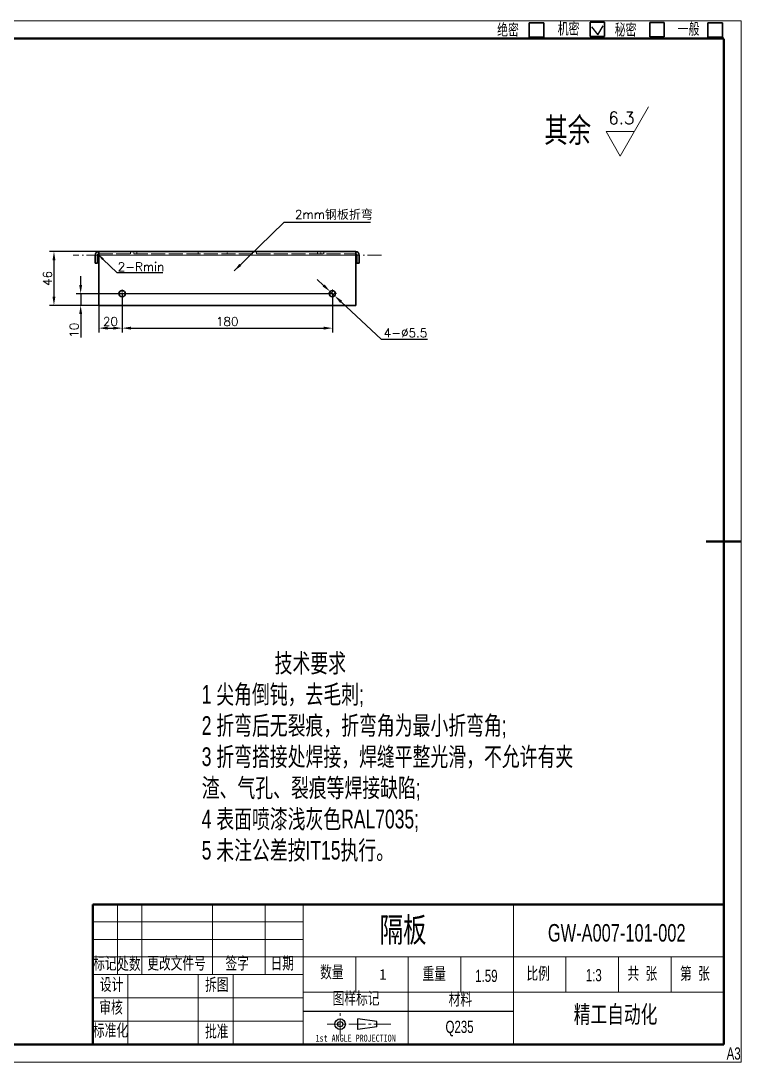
# Model space of a CAD drawing. Header units: millimetres. Extents: x -13336 to 61423, y -27528 to -3175.
# Drawn here: x -11125 to -10508, y -6843 to -5952 of the extents above; entities that cross this region are included whole.
import ezdxf
from ezdxf.enums import TextEntityAlignment as Align

# ---------------------------------------------------------------- set-up
doc = ezdxf.new("R2010")
doc.units = ezdxf.units.MM
for name, pattern in [('CENTER2', [28.575, 19.05, -3.175, 3.175, -3.175]), ('DASHDOT', [18.5, 12, -3, 0.5, -3]), ('DASHED', [15, 12, -3])]:
    doc.linetypes.add(name, pattern=pattern)
for name, color, linetype, lineweight in [('09图框', 4, 'Continuous', 15), ('中心线', 1, 'CENTER2', 15), ('剖面线', 6, 'Continuous', 15), ('图框', 4, 'Continuous', 15), ('文字', 3, 'Continuous', 15), ('细实线', 7, 'Continuous', 15), ('轮廓线', 7, 'Continuous', 50)]:
    doc.layers.add(name, color=color, linetype=linetype, lineweight=lineweight)
doc.layers.add('DIM', color=2, linetype='Continuous')
doc.layers.add('标注', color=3, linetype='Continuous')
doc.styles.add('ACGBTS', font='isocp.shx', dxfattribs={"height": 1, "bigfont": 'gbcbig.shx'})
doc.styles.get("Standard").update_dxf_attribs({"font": 'txt', "bigfont": 'gbcbig.shx'})
doc.styles.add('宋体', font='', dxfattribs={"width": 0.8})
doc.styles.add('汉字 5号', font='FSGB2312.ttf', dxfattribs={"width": 0.7, "height": 5})
doc.styles.add('汉字3.5号', font='FSGB2312.ttf', dxfattribs={"width": 0.7, "height": 3.5})
doc.styles.add('汉字7号', font='', dxfattribs={"width": 0.7, "height": 7})
doc.styles.get('宋体').set_extended_font_data('SimSun')
doc.styles.get('汉字7号').set_extended_font_data('SimSun')
doc.dimstyles.new('1：3', dxfattribs={"dimscale": 3, "dimtxt": 2.5, "dimasz": 2.5, "dimexe": 1.25, "dimexo": 0, "dimtad": 1, "dimdsep": 46, "dimtxsty": 'Standard', "dimcen": 2.5, "dimclrd": 3, "dimclre": 3, "dimclrt": 1, "dimadec": 0, "dimazin": 0, "dimtfac": 1, "dimtmove": 0, "dimatfit": 3, "dimfxl": 0, "dimarcsym": 0})
doc.dimstyles.new('1：3$3', dxfattribs={"dimscale": 3, "dimtxt": 2.5, "dimasz": 2.5, "dimexe": 1.25, "dimexo": 0, "dimtad": 1, "dimtoh": 1, "dimdsep": 46, "dimtxsty": 'Standard', "dimcen": 2.5, "dimclrd": 3, "dimclre": 3, "dimclrt": 1, "dimadec": 0, "dimazin": 0, "dimtfac": 1, "dimtmove": 0, "dimatfit": 3, "dimfxl": 0, "dimarcsym": 0})
doc.dimstyles.new('1：3$4', dxfattribs={"dimscale": 3, "dimtxt": 2.5, "dimasz": 2.5, "dimexe": 1.25, "dimexo": 0, "dimtad": 1, "dimtoh": 1, "dimdsep": 46, "dimtxsty": 'Standard', "dimcen": 2.5, "dimclrd": 3, "dimclre": 3, "dimclrt": 1, "dimadec": 0, "dimazin": 0, "dimtfac": 1, "dimtmove": 0, "dimatfit": 3, "dimfxl": 0, "dimarcsym": 0})

# ---------------------------------------------------------------- blocks, each defined once
blk = doc.blocks.new('A3图框')
at = {"layer": '09图框', "linetype": 'Continuous', "lineweight": 15}
for p, q in [((66985.19, 10662.44), (67405.19, 10662.44)), ((66985.19, 10365.44), (67405.19, 10365.44))]:
    blk.add_line(p, q, dxfattribs=at)
at = {"layer": '09图框', "linetype": 'ByBlock', "lineweight": 15}
blk.add_line((67405.19, 10365.44), (67405.19, 10662.44), dxfattribs=at)
at = {"layer": 'DIM'}
blk.add_line((67340.19, 10379.94), (67280.19, 10379.94), dxfattribs=at)
at = {"layer": 'DIM', "ltscale": 20}
for p, q in [((67295.75, 10374.78), (67295.75, 10377.78)), ((67301.25, 10377.03), (67295.75, 10377.78)), ((67301.25, 10375.53), (67295.75, 10374.78)), ((67301.25, 10375.53), (67301.25, 10377.03))]:
    blk.add_line(p, q, dxfattribs=at)
for radius in [1.5, 0.75]:
    blk.add_circle((67290.75, 10376.28), radius, dxfattribs=at)
at = {"layer": '中心线', "color": 7, "linetype": 'Continuous', "lineweight": 50}
for p, q in [((67010.19, 10657.44), (67400.19, 10657.44)), ((67400.19, 10370.44), (67010.19, 10370.44))]:
    blk.add_line(p, q, dxfattribs=at)
at = {"layer": '中心线', "linetype": 'CENTER2', "lineweight": 18, "ltscale": 0.25}
for p, q in [((67290.75, 10373.11), (67290.75, 10379.44)), ((67305.17, 10376.28), (67287.07, 10376.27))]:
    blk.add_line(p, q, dxfattribs=at)
at = {"layer": '细实线', "color": 2, "linetype": 'ByBlock', "lineweight": 15}
for p, q in [((67227.19, 10390.44), (67227.19, 10410.44)), ((67234.19, 10390.44), (67234.19, 10410.44)), ((67254.33, 10390.44), (67254.33, 10410.44)), ((67269.33, 10390.44), (67269.33, 10410.44)), ((67280.19, 10370.44), (67280.19, 10410.44)), ((67340.19, 10370.44), (67340.19, 10410.44)), ((67295.19, 10385.44), (67295.19, 10395.44)), ((67310.19, 10370.44), (67310.19, 10395.44)), ((67325.19, 10385.44), (67325.19, 10395.44)), ((67355.19, 10385.44), (67355.19, 10395.44)), ((67370.19, 10385.44), (67370.19, 10395.44)), ((67385.19, 10385.44), (67385.19, 10395.44)), ((67230.19, 10370.44), (67230.19, 10390.44)), ((67250.19, 10370.44), (67250.19, 10390.44)), ((67260.19, 10370.44), (67260.19, 10390.44))]:
    blk.add_line(p, q, dxfattribs=at)
at = {"layer": '细实线', "color": 2, "linetype": 'Continuous', "lineweight": 15}
for p, q in [((67280.19, 10405.44), (67220.19, 10405.44)), ((67280.19, 10400.44), (67220.19, 10400.44)), ((67400.19, 10395.44), (67220.19, 10395.44)), ((67280.19, 10390.44), (67220.19, 10390.44)), ((67280.19, 10383.78), (67220.19, 10383.78)), ((67400.19, 10385.44), (67280.19, 10385.44)), ((67280.19, 10377.11), (67220.19, 10377.11))]:
    blk.add_line(p, q, dxfattribs=at)
at = {"layer": '轮廓线', "color": 7, "linetype": 'ByBlock', "lineweight": 50}
for p, q in [((67400.19, 10370.44), (67400.19, 10657.27)), ((67220.19, 10370.44), (67220.19, 10410.44))]:
    blk.add_line(p, q, dxfattribs=at)
at = {"layer": '轮廓线'}
blk.add_line((67405.19, 10513.94), (67395.19, 10513.94), dxfattribs=at)
at = {"layer": '轮廓线', "linetype": 'Continuous', "lineweight": 50}
blk.add_line((67400.19, 10410.44), (67220.19, 10410.44), dxfattribs=at)
at = {"layer": '中心线', "lineweight": 15, "attachment_point": 1}
for s, insert, char_height, width, style in [('{\\C4;标记}', (67220.28, 10395.43), 3.5, 7.1413, '汉字3.5号'), ('{\\C4;处数}', (67227.14, 10395.28), 3.5, 7.1413, '汉字3.5号'), ('{\\C4;更改文件号}', (67235.71, 10395.43), 3.5, 19.9957, '汉字3.5号'), ('{\\C4;签字}', (67258.04, 10395.44), 3.5, 14.8572, '汉字3.5号'), ('{\\C4;日期}', (67270.9, 10395.44), 3.5, 11, '汉字3.5号'), ('{\\C4;重量}', (67314.26, 10392.46), 3.5, 10, '汉字3.5号'), ('{\\C4;比例}', (67343.91, 10392.5), 3.5, 15, '汉字3.5号'), ('{\\C4;共  张}', (67372.73, 10392.5), 3.5, 15, '汉字3.5号'), ('{\\C4;第  张}', (67387.73, 10392.5), 3.5, 15, '汉字3.5号'), ('{\\C4;设计}', (67222.21, 10389.35), 3.5, 19.9958, '汉字3.5号'), ('{\\C4;拆图}', (67252.21, 10389.35), 3.5, 19.9958, '汉字3.5号'), ('{\\C4;审核}', (67222.03, 10382.83), 3.5, 19.9958, '汉字3.5号'), ('{\\C4;图样标记}', (67288.61, 10385.43), 3.5, 20, '汉字3.5号'), ('{\\C4;精工自动化}', (67357.41, 10381.6), 5, 60, '汉字 5号'), ('{\\C4;标准化}', (67220.2, 10376.28), 3.5, 19.9958, '汉字3.5号'), ('{\\C4;批准}', (67252.21, 10376.02), 3.5, 19.9958, '汉字3.5号')]:
    blk.add_mtext(s, dxfattribs=dict(at, insert=insert, char_height=char_height, width=width, style=style))
at = {"layer": '图框', "color": 4, "lineweight": 18, "style": '宋体', "width": 0.8}
blk.add_text('1st ANGLE PROJECTION', height=2, dxfattribs=at).set_placement((67283.74, 10371.29))
at = {"layer": '轮廓线', "lineweight": 15, "char_height": 3.5, "attachment_point": 1, "style": '汉字3.5号'}
for s, insert, width in [('{\\C4;数量}', (67285.05, 10392.91), 10), ('{\\C4;材料}', (67321.7, 10385.17), 30)]:
    blk.add_mtext(s, dxfattribs=dict(at, insert=insert, width=width))
blk = doc.blocks.new('*D112')
at = {"color": 3, "lineweight": -2, "transparency": 16777216}
for p, q in [((-11073.93, -6177.67), (-11073.93, -6170.17)), ((-10858.46, -6185.17), (-11077.68, -6185.17)), ((-11073.93, -6185.17), (-11073.93, -6195.17)), ((-10858.46, -6195.17), (-11077.68, -6195.17)), ((-11073.93, -6202.67), (-11073.93, -6222.67))]:
    blk.add_line(p, q, dxfattribs=at)
at = {"color": 3, "transparency": 16777216}
for points in [[(-11075.18, -6177.67), (-11072.68, -6177.67), (-11073.93, -6185.17)], [(-11075.18, -6202.67), (-11072.68, -6202.67), (-11073.93, -6195.17)]]:
    blk.add_solid(points, dxfattribs=at)
at = {"layer": 'Defpoints', "color": 0, "transparency": 16777216}
for p in [(-10858.46, -6185.17), (-11073.93, -6195.17), (-10858.46, -6195.17)]:
    blk.add_point(p, dxfattribs=at)
at = {"color": 1, "transparency": 16777216, "insert": (-11079.56, -6216.42), "char_height": 7.5, "attachment_point": 5, "rotation": 90}
blk.add_mtext('10', dxfattribs=at)
blk = doc.blocks.new('*D113')
at = {"color": 3, "lineweight": -2, "transparency": 16777216}
for p, q in [((-11038.46, -6185.17), (-11038.46, -6218.41)), ((-11058.46, -6195.17), (-11058.46, -6218.41)), ((-11050.96, -6214.66), (-11045.96, -6214.66))]:
    blk.add_line(p, q, dxfattribs=at)
at = {"color": 3, "transparency": 16777216}
for points in [[(-11050.96, -6213.41), (-11050.96, -6215.91), (-11058.46, -6214.66)], [(-11045.96, -6213.41), (-11045.96, -6215.91), (-11038.46, -6214.66)]]:
    blk.add_solid(points, dxfattribs=at)
at = {"layer": 'Defpoints', "color": 0, "transparency": 16777216}
for p in [(-11038.46, -6185.17), (-11058.46, -6195.17), (-11038.46, -6214.66)]:
    blk.add_point(p, dxfattribs=at)
at = {"color": 1, "transparency": 16777216, "insert": (-11048.46, -6209.03), "char_height": 7.5, "attachment_point": 5}
blk.add_mtext('20', dxfattribs=at)
blk = doc.blocks.new('*D114')
at = {"color": 3, "lineweight": -2, "transparency": 16777216}
for p, q in [((-11038.46, -6185.17), (-11038.46, -6218.41)), ((-10858.46, -6185.17), (-10858.46, -6218.41)), ((-11030.96, -6214.66), (-10865.96, -6214.66))]:
    blk.add_line(p, q, dxfattribs=at)
at = {"color": 3, "transparency": 16777216}
for points in [[(-11030.96, -6213.41), (-11030.96, -6215.91), (-11038.46, -6214.66)], [(-10865.96, -6213.41), (-10865.96, -6215.91), (-10858.46, -6214.66)]]:
    blk.add_solid(points, dxfattribs=at)
at = {"layer": 'Defpoints', "color": 0, "transparency": 16777216}
for p in [(-11038.46, -6185.17), (-10858.46, -6185.17), (-10858.46, -6214.66)]:
    blk.add_point(p, dxfattribs=at)
at = {"color": 1, "transparency": 16777216, "insert": (-10948.46, -6209.03), "char_height": 7.5, "attachment_point": 5}
blk.add_mtext('180', dxfattribs=at)
blk = doc.blocks.new('*D115')
at = {"color": 3, "lineweight": -2, "transparency": 16777216}
for p, q in [((-10865.96, -6178.18), (-10871.44, -6173.06)), ((-10860.47, -6183.29), (-10856.45, -6187.04)), ((-10816.45, -6224.34), (-10850.96, -6192.16)), ((-10777.07, -6224.34), (-10816.45, -6224.34))]:
    blk.add_line(p, q, dxfattribs=at)
at = {"color": 3, "transparency": 16777216}
for points in [[(-10865.11, -6177.26), (-10866.81, -6179.09), (-10860.47, -6183.29)], [(-10850.11, -6191.24), (-10851.82, -6193.07), (-10856.45, -6187.04)]]:
    blk.add_solid(points, dxfattribs=at)
at = {"layer": 'Defpoints', "color": 0, "transparency": 16777216}
for p in [(-10860.47, -6183.29), (-10856.45, -6187.04)]:
    blk.add_point(p, dxfattribs=at)
at = {"color": 1, "transparency": 16777216, "insert": (-10795.82, -6218.72), "char_height": 7.5, "attachment_point": 5}
blk.add_mtext('4-%%c5.5', dxfattribs=at)
blk = doc.blocks.new('*D116')
at = {"color": 3, "lineweight": -2, "transparency": 16777216}
for p, q in [((-11058.46, -6149.17), (-11100.54, -6149.17)), ((-11096.79, -6156.67), (-11096.79, -6187.67)), ((-11058.46, -6195.17), (-11100.54, -6195.17))]:
    blk.add_line(p, q, dxfattribs=at)
at = {"color": 3, "transparency": 16777216}
for points in [[(-11098.04, -6156.67), (-11095.54, -6156.67), (-11096.79, -6149.17)], [(-11098.04, -6187.67), (-11095.54, -6187.67), (-11096.79, -6195.17)]]:
    blk.add_solid(points, dxfattribs=at)
at = {"layer": 'Defpoints', "color": 0, "transparency": 16777216}
for p in [(-11058.46, -6149.17), (-11096.79, -6195.17), (-11058.46, -6195.17)]:
    blk.add_point(p, dxfattribs=at)
at = {"color": 1, "transparency": 16777216, "insert": (-11102.42, -6172.17), "char_height": 7.5, "attachment_point": 5, "rotation": 90}
blk.add_mtext('46', dxfattribs=at)
blk = doc.blocks.new('*D117')
at = {"layer": 'Defpoints', "color": 0, "transparency": 16777216}
for p in [(-11059.17, -6151.46), (-11058.45, -6152.15)]:
    blk.add_point(p, dxfattribs=at)
at = {"layer": 'DIM', "color": 3, "lineweight": -2, "transparency": 16777216}
for p, q in [((-11042.55, -6167.38), (-11054.84, -6155.61)), ((-11003.55, -6167.38), (-11042.55, -6167.38))]:
    blk.add_line(p, q, dxfattribs=at)
at = {"layer": 'DIM', "color": 3, "transparency": 16777216}
blk.add_solid([(-11054.14, -6154.89), (-11055.53, -6156.33), (-11059.17, -6151.46)], dxfattribs=at)
at = {"layer": 'DIM', "color": 1, "transparency": 16777216, "insert": (-11022.3, -6162.13), "char_height": 7.5, "attachment_point": 5}
blk.add_mtext('2-Rmin', dxfattribs=at)

msp = doc.modelspace()

# ---------------------------------------------------------------- linework, layer by layer
at = {"color": 7, "lineweight": 35, "ltscale": 0.1}
for p, q in [((-10677.537, -5953.431), (-10689.909, -5953.431)), ((-10689.909, -5953.431), (-10689.909, -5965.803)), ((-10677.537, -5965.803), (-10677.537, -5953.431)), ((-10625.446, -5952.788), (-10637.819, -5952.788)), ((-10637.819, -5952.788), (-10637.819, -5965.161)), ((-10625.446, -5965.161), (-10625.446, -5952.788)), ((-10586.737, -5965.388), (-10586.737, -5953.016)), ((-10574.364, -5953.016), (-10586.737, -5953.016)), ((-10574.364, -5953.016), (-10574.364, -5965.388)), ((-10536.901, -5965.678), (-10536.901, -5953.306)), ((-10524.529, -5953.306), (-10536.901, -5953.306)), ((-10524.529, -5953.306), (-10524.529, -5965.678)), ((-10689.909, -5965.803), (-10677.537, -5965.803)), ((-10637.819, -5965.161), (-10625.446, -5965.161)), ((-10586.737, -5965.388), (-10574.364, -5965.388)), ((-10536.901, -5965.678), (-10524.529, -5965.678))]:
    msp.add_line(p, q, dxfattribs=at)
at = {"color": 3}
for p, q in [((-10636.69, -5956.929), (-10631.226, -5963.573)), ((-10631.226, -5963.573), (-10626.764, -5955.928))]:
    msp.add_line(p, q, dxfattribs=at)
at = {"color": 5, "linetype": 'DASHDOT', "lineweight": 13}
msp.add_line((-10816.461, -6152.166), (-11080.462, -6152.166), dxfattribs=at)
at = {"color": 171, "lineweight": 35, "ltscale": 0.175}
for p, q in [((-11061.461, -6152.166), (-11061.461, -6159.166)), ((-11059.461, -6152.166), (-11059.461, -6159.166)), ((-10837.461, -6152.166), (-10837.461, -6159.166)), ((-10835.461, -6152.166), (-10835.461, -6159.166))]:
    msp.add_line(p, q, dxfattribs=at)
at = {"color": 171, "lineweight": 35}
for p, q in [((-11058.461, -6149.166), (-10838.461, -6149.166)), ((-11058.461, -6152.166), (-11058.461, -6195.166)), ((-10838.461, -6152.166), (-10838.461, -6195.166)), ((-11058.461, -6195.166), (-10838.461, -6195.166))]:
    msp.add_line(p, q, dxfattribs=at)
at = {"color": 171, "lineweight": 35, "ltscale": 0.075}
for p, q in [((-11058.461, -6149.166), (-11058.461, -6152.166)), ((-10838.461, -6149.166), (-10838.461, -6152.166))]:
    msp.add_line(p, q, dxfattribs=at)
at = {"color": 2, "linetype": 'DASHED', "lineweight": 13}
msp.add_line((-11058.461, -6151.166), (-10838.461, -6151.166), dxfattribs=at)
at = {"color": 171, "lineweight": 13}
msp.add_line((-11058.461, -6152.166), (-10838.461, -6152.166), dxfattribs=at)
at = {"color": 7, "linetype": 'DASHED', "lineweight": 13}
msp.add_line((-11058.461, -6152.166), (-10838.461, -6152.166), dxfattribs=at)
msp.add_line((-11058.461, -6152.166), (-10838.461, -6152.166), dxfattribs=at)
msp.add_line((-11058.461, -6152.166), (-10838.461, -6152.166), dxfattribs=at)
at = {"color": 7, "linetype": 'DASHED', "lineweight": 13, "ltscale": 0.05}
for p, q in [((-11031.211, -6149.166), (-11031.211, -6151.166)), ((-11025.711, -6149.166), (-11025.711, -6151.166)), ((-10973.461, -6149.166), (-10973.461, -6151.166)), ((-10973.461, -6149.166), (-10973.461, -6151.166)), ((-10923.461, -6149.166), (-10923.461, -6151.166)), ((-10923.461, -6149.166), (-10923.461, -6151.166)), ((-10871.211, -6149.166), (-10871.211, -6151.166)), ((-10865.711, -6149.166), (-10865.711, -6151.166))]:
    msp.add_line(p, q, dxfattribs=at)
at = {"color": 1, "linetype": 'DASHDOT', "lineweight": 13, "ltscale": 0.060016}
for p, q in [((-11028.461, -6148.966), (-11028.461, -6151.366)), ((-10948.461, -6148.966), (-10948.461, -6151.366)), ((-10868.461, -6148.966), (-10868.461, -6151.366))]:
    msp.add_line(p, q, dxfattribs=at)
at = {"color": 171, "lineweight": 35, "ltscale": 0.05}
for p, q in [((-11061.461, -6159.166), (-11059.461, -6159.166)), ((-10837.461, -6159.166), (-10835.461, -6159.166))]:
    msp.add_line(p, q, dxfattribs=at)
at = {"color": 1, "linetype": 'DASHDOT', "lineweight": 13, "ltscale": 0.178748}
for p, q in [((-11038.461, -6181.591), (-11038.461, -6188.741)), ((-10858.461, -6181.591), (-10858.461, -6188.741)), ((-11034.886, -6185.166), (-11042.036, -6185.166)), ((-10854.886, -6185.166), (-10862.036, -6185.166))]:
    msp.add_line(p, q, dxfattribs=at)
at = {"color": 171, "lineweight": 35}
for centre in [(-11038.461, -6185.166), (-10858.461, -6185.166)]:
    msp.add_circle(centre, 2.75, dxfattribs=at)
for centre, radius, start, end in [((-11058.461, -6152.166), 3, 90.000003, 180.000005), ((-11058.461, -6152.166), 1, 90.000003, 180.000005), ((-10838.461, -6152.166), 3, 0, 90.000003), ((-10838.461, -6152.166), 1, 0, 90.000003)]:
    msp.add_arc(centre, radius, start, end, dxfattribs=at)
at = {"layer": '文字', "color": 2}
for p, q in [((-10611.986, -6067.443), (-10587.737, -6025.443)), ((-10624.11, -6046.443), (-10611.986, -6067.443)), ((-10624.11, -6046.443), (-10599.862, -6046.443)), ((-10611.986, -6067.443), (-10624.11, -6046.443))]:
    msp.add_line(p, q, dxfattribs=at)

# ---------------------------------------------------------------- block references
at = {"xscale": 3, "yscale": 3, "zscale": 3}
msp.add_blockref('A3图框', (-212724.047, -37939.046), dxfattribs=at)

# ---------------------------------------------------------------- texts
at = {"color": 2}
msp.add_text('6.3', height=10.5, dxfattribs=at).set_placement((-10622.253, -6040.163))
at = {"color": 1, "insert": (-10890.466, -6122.007), "char_height": 7.5, "attachment_point": 7}
msp.add_mtext('2mm{\\fSimSun|b0|i0|c134|p2;钢板折弯}', dxfattribs=at)
at = {"color": 1, "insert": (-10818.281, -6763.093), "char_height": 9.1, "width": 40.91783, "attachment_point": 1, "style": 'ACGBTS'}
msp.add_mtext('{\\fNSimSun|b0|i0|c134|p49;\\C3;1}', dxfattribs=at)
at = {"layer": '中心线', "color": 4, "style": '汉字7号', "width": 0.7}
for s, p in [('绝密', (-10708.093, -5959.052)), ('机密', (-10656.238, -5958.165)), ('秘密', (-10607.412, -5959.017)), ('一般', (-10553.556, -5958.402))]:
    msp.add_text(s, height=9.782, dxfattribs=at).set_placement(p, align=Align.MIDDLE)
at = {"layer": '中心线', "color": 4, "lineweight": 15, "insert": (-10797.963, -6730.58), "char_height": 21, "width": 136.09054, "attachment_point": 5, "style": '汉字7号'}
msp.add_mtext('{\\fFangSong_GB2312|b0|i0|c134|p49;隔板}', dxfattribs=at)
at = {"layer": '中心线', "color": 0, "lineweight": 15, "insert": (-10615.035, -6732.154), "char_height": 15, "width": 208.92242, "attachment_point": 5, "style": '汉字 5号'}
msp.add_mtext('{\\C4;GW-A007-101-002}', dxfattribs=at)
at = {"layer": '中心线', "lineweight": 15, "style": '汉字3.5号'}
for s, insert, char_height, width, attachment_point in [('{\\C4;1.59}', (-10726.619, -6768.93), 10.5, 93.91712, 5), ('{\\C4;1:3}', (-10641.516, -6763.046), 10.4995, 44.99791, 1), ('{\\C4;Q235}', (-10749.581, -6813.93), 10.5, 93.91712, 5), ('{\\C4;A3}', (-10520.94, -6830.068), 10.5, 93.91712, 1)]:
    msp.add_mtext(s, dxfattribs=dict(at, insert=insert, char_height=char_height, width=width, attachment_point=attachment_point))
at = {"layer": '剖面线', "color": 2, "insert": (-10677.085, -6034.722), "char_height": 21, "width": 170.1, "attachment_point": 1, "style": '汉字3.5号'}
msp.add_mtext('其余', dxfattribs=at)
at = {"layer": '标注', "insert": (-10970.318, -6493.31), "char_height": 16, "width": 324.35803, "attachment_point": 1, "style": '汉字3.5号'}
msp.add_mtext('{\\C2;               技术要求\\P1 尖角倒钝，去毛刺;\\P2 折弯后无裂痕，折弯角为最小折弯角;\\P3 折弯搭接处焊接，焊缝平整光滑，不允许有夹渣、气孔、裂痕等焊接缺陷;\\P4 表面喷漆浅灰色RAL7035;\\P5 未注公差按IT15执行。}', dxfattribs=at)

# ---------------------------------------------------------------- dimensions: what is measured, and where the dimension line sits
at = {"color": 3}
for base, p1, p2, picture, middle in [((-11096.79, -6195.166), (-11058.461, -6149.166), (-11058.461, -6195.166), '*D116', (-11102.415, -6172.166)), ((-11073.933, -6195.166), (-10858.461, -6185.166), (-10858.461, -6195.166), '*D112', (-11079.558, -6216.416))]:
    dim = msp.add_linear_dim(base=base, p1=p1, p2=p2, angle=90, dimstyle='1：3', dxfattribs=at)
    dim.commit()
    dim.dimension.update_dxf_attribs({"geometry": picture, "text_midpoint": middle})
dim = msp.add_diameter_dim_2p(p1=(-10860.473, -6183.29), p2=(-10856.45, -6187.041), dimstyle='1：3$3', override={"dimpost": '4-%%c<>'}, dxfattribs=at)
dim.commit()
dim.dimension.update_dxf_attribs({"geometry": '*D115', "text_midpoint": (-10795.824, -6224.34), "dimtype": 163})
for base, p1, p2, picture, middle in [((-11038.461, -6214.659), (-11058.461, -6195.166), (-11038.461, -6185.166), '*D113', (-11048.461, -6209.034)), ((-10858.461, -6214.659), (-11038.461, -6185.166), (-10858.461, -6185.166), '*D114', (-10948.461, -6209.034))]:
    dim = msp.add_linear_dim(base=base, p1=p1, p2=p2, dimstyle='1：3', dxfattribs=at)
    dim.commit()
    dim.dimension.update_dxf_attribs({"geometry": picture, "text_midpoint": middle})
at = {"layer": 'DIM', "color": 3}
dim = msp.add_radius_dim(center=(-11058.446, -6152.15), mpoint=(-11059.168, -6151.459), text='2-Rmin', dimstyle='1：3$4', override={"dimasz": 2, "dimexe": 0.49975, "dimgap": 0.49975, "dimtmove": 1}, dxfattribs=at)
dim.commit()
dim.dimension.update_dxf_attribs({"geometry": '*D117', "text_midpoint": (-11042.548, -6167.383), "dimtype": 164})

# ---------------------------------------------------------------- leaders
at = {"color": 3, "annotation_type": 0, "has_hookline": 1, "hookline_direction": 0, "text_width": 64.609}
msp.add_leader([(-10942.61, -6165.743), (-10899.841, -6123.882), (-10892.341, -6123.882)], dimstyle='1：3', override={"dimgap": 0.625, "dimtad": 1}, dxfattribs=at)

doc.saveas('drawing.dxf')
